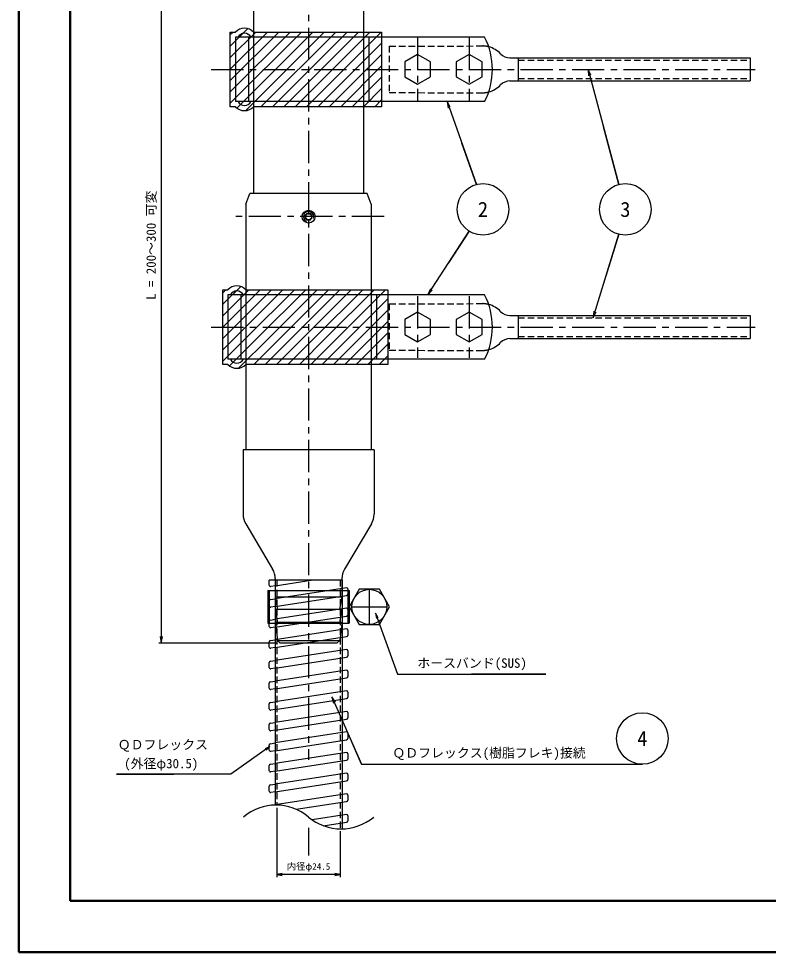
# Model space of a CAD drawing. Units: millimetres at full size, sheet at 1:1; details may follow other scales. Extents: x -850 to 1682, y -670 to 594.
# Drawn here: x -841 to -550.2, y 0 to 362.4 of the extents above; entities that cross this region are included whole.
import ezdxf
from ezdxf.enums import TextEntityAlignment as Align

# ---------------------------------------------------------------- set-up
doc = ezdxf.new("R2010")
doc.units = ezdxf.units.MM
doc.linetypes.add('USER1', pattern=[20, 12.5, -2.5, 2.5, -2.5])
doc.linetypes.add('USER2', pattern=[3.75, 2.5, -1.25])
for name, color, linetype, lineweight in [('D-BMK', 2, 'USER1', 25), ('D-BYP', 7, 'Continuous', 25), ('D-BYP-Strn', 7, 'USER2', 25), ('D-STR', 1, 'Continuous', 25), ('D-STR-DIM', 7, 'Continuous', 25), ('D-STR-HTXT', 7, 'Continuous', 25), ('D-TTL', 2, 'Continuous', 50), ('DIM', 7, 'Continuous', 25), ('DIMS', 11, 'Continuous', 25)]:
    doc.layers.add(name, color=color, linetype=linetype, lineweight=lineweight)
doc.styles.add('ＭＳ ゴシック', font='')
doc.styles.get('ＭＳ ゴシック').set_extended_font_data('MS Gothic')

# ---------------------------------------------------------------- blocks, each defined once
blk = doc.blocks.new('open_arrow')
at = {"color": 0, "linetype": 'Continuous', "lineweight": -2}
blk.add_lwpolyline([(7.5, 1.25), (0, 0), (7.5, -1.25)], dxfattribs=at)

msp = doc.modelspace()

# ---------------------------------------------------------------- linework, layer by layer
at = {"layer": 'D-BMK'}
for p, q in [((-728.556, 438.866), (-728.556, 74.727)), ((-686.256, 355.203), (-686.256, 330.203)), ((-666.256, 355.203), (-666.256, 331.195)), ((-686.256, 355.079), (-686.256, 332.247)), ((-666.256, 355.079), (-666.256, 330.203)), ((-766.354, 342.703), (-555.264, 342.703)), ((-699.256, 285.54), (-757.856, 285.54)), ((-686.256, 254.694), (-686.256, 230.687)), ((-666.256, 254.694), (-666.256, 230.687)), ((-766.354, 242.691), (-555.264, 242.691)), ((-728.556, 48.263), (-728.556, 37.589))]:
    msp.add_line(p, q, dxfattribs=at)
at = {"layer": 'D-BYP'}
for p, q in [((-749.906, 390.866), (-749.906, 294.54)), ((-707.206, 390.866), (-707.206, 294.54)), ((-647.256, 347.203), (-647.256, 338.203)), ((-752.856, 290.342), (-751.328, 294.54)), ((-705.784, 294.54), (-751.328, 294.54)), ((-704.256, 290.342), (-705.784, 294.54)), ((-752.856, 290.342), (-752.856, 195.04)), ((-704.256, 290.342), (-704.256, 195.04)), ((-729.278, 286.79), (-730, 285.54)), ((-727.835, 286.79), (-729.278, 286.79)), ((-727.113, 285.54), (-727.835, 286.79)), ((-730, 285.54), (-729.278, 284.29)), ((-729.278, 284.29), (-727.835, 284.29)), ((-727.835, 284.29), (-727.113, 285.54)), ((-647.256, 247.191), (-647.256, 238.191)), ((-708.043, 72.997), (-599.072, 72.997))]:
    msp.add_line(p, q, dxfattribs=at)
at = {"layer": 'D-BYP', "color": 4}
for p, q in [((-758.906, 351.678), (-752.07, 358.515)), ((-758.906, 356.098), (-757.801, 357.203)), ((-758.906, 347.259), (-748.962, 357.203)), ((-758.906, 342.839), (-744.543, 357.203)), ((-758.906, 338.42), (-740.123, 357.203)), ((-758.906, 334), (-735.704, 357.203)), ((-758.906, 329.581), (-731.284, 357.203)), ((-756.359, 327.709), (-726.865, 357.203)), ((-752.921, 326.727), (-722.446, 357.203)), ((-747.026, 328.203), (-718.026, 357.203)), ((-742.607, 328.203), (-713.607, 357.203)), ((-738.187, 328.203), (-709.187, 357.203)), ((-733.768, 328.203), (-704.768, 357.203)), ((-729.348, 328.203), (-700.348, 357.203)), ((-724.929, 328.203), (-700.206, 352.926)), ((-720.51, 328.203), (-700.206, 348.506)), ((-716.09, 328.203), (-700.206, 344.087)), ((-711.671, 328.203), (-700.206, 339.667)), ((-707.251, 328.203), (-700.206, 335.248)), ((-702.832, 328.203), (-700.206, 330.829)), ((-700.206, 328.203), (-749.906, 328.203)), ((-761.45, 251.907), (-754.893, 258.464)), ((-761.856, 255.92), (-761.45, 256.326)), ((-761.45, 256.326), (-760.586, 257.191)), ((-761.45, 247.487), (-751.747, 257.191)), ((-761.45, 243.068), (-747.328, 257.191)), ((-761.45, 238.649), (-742.908, 257.191)), ((-757.031, 238.649), (-738.489, 257.191)), ((-752.612, 238.649), (-734.07, 257.191)), ((-748.192, 238.649), (-729.65, 257.191)), ((-743.773, 238.649), (-725.231, 257.191)), ((-739.353, 238.649), (-720.811, 257.191)), ((-734.934, 238.649), (-716.392, 257.191)), ((-730.515, 238.649), (-711.972, 257.191)), ((-726.095, 238.649), (-707.553, 257.191)), ((-721.676, 238.649), (-703.134, 257.191)), ((-717.256, 238.649), (-698.714, 257.191)), ((-712.837, 238.649), (-697.806, 253.679)), ((-761.856, 251.501), (-761.45, 251.907)), ((-761.856, 247.082), (-761.45, 247.487)), ((-708.417, 238.649), (-697.806, 249.26)), ((-761.856, 242.662), (-761.45, 243.068)), ((-703.998, 238.649), (-697.806, 244.84)), ((-699.579, 238.649), (-697.806, 240.421)), ((-761.856, 238.243), (-761.45, 238.649)), ((-761.45, 234.229), (-757.031, 238.649)), ((-761.45, 229.81), (-752.612, 238.649)), ((-759.214, 227.626), (-748.192, 238.649)), ((-755.684, 226.738), (-743.773, 238.649)), ((-749.811, 228.191), (-739.353, 238.649)), ((-745.392, 228.191), (-734.934, 238.649)), ((-740.973, 228.191), (-730.515, 238.649)), ((-736.553, 228.191), (-726.095, 238.649)), ((-732.134, 228.191), (-721.676, 238.649)), ((-727.714, 228.191), (-717.256, 238.649)), ((-723.295, 228.191), (-712.837, 238.649)), ((-718.875, 228.191), (-708.417, 238.649)), ((-714.456, 228.191), (-703.998, 238.649)), ((-710.037, 228.191), (-699.579, 238.649)), ((-705.617, 228.191), (-697.806, 236.001)), ((-761.856, 233.823), (-761.45, 234.229)), ((-761.856, 229.404), (-761.45, 229.81)), ((-701.198, 228.191), (-697.806, 231.582)), ((-697.806, 228.191), (-752.856, 228.191))]:
    msp.add_line(p, q, dxfattribs=at)
at = {"layer": 'D-BYP', "linetype": 'USER2'}
for p, q in [((-740.806, 144.498), (-740.806, 57.134)), ((-716.306, 144.54), (-716.306, 47.881))]:
    msp.add_line(p, q, dxfattribs=at)
at = {"layer": 'D-BYP', "color": 3}
for p, q in [((-744.306, 140.397), (-712.806, 140.397)), ((-744.306, 140.397), (-744.306, 127.797)), ((-743.806, 140.397), (-743.806, 127.797)), ((-713.306, 140.397), (-713.306, 127.797)), ((-712.806, 140.397), (-712.806, 127.797)), ((-704.954, 127.297), (-704.954, 140.897)), ((-711.754, 134.097), (-698.154, 134.097)), ((-744.306, 127.797), (-712.806, 127.797))]:
    msp.add_line(p, q, dxfattribs=at)
at = {"layer": 'D-BYP', "color": 4}
for points in [[(-756.906, 328.203), (-758.906, 328.203), (-758.906, 357.203), (-756.906, 357.203)], [(-749.906, 357.203), (-700.206, 357.203), (-700.206, 328.203)], [(-759.856, 228.191), (-761.856, 228.191), (-761.856, 257.191), (-759.856, 257.191)], [(-752.856, 257.191), (-697.806, 257.191), (-697.806, 228.191)]]:
    msp.add_lwpolyline(points, dxfattribs=at)
at = {"layer": 'D-BYP', "color": 3}
msp.add_lwpolyline([(-701.028, 127.297), (-697.102, 134.097), (-701.028, 140.897), (-708.88, 140.897), (-712.806, 134.097), (-708.88, 127.297)], close=True, dxfattribs=at)
at = {"layer": 'D-BYP'}
for centre, radius in [((-660.892, 288.367), 10), ((-605.686, 288.367), 10), ((-728.556, 285.54), 2.5), ((-728.556, 285.54), 1.25), ((-599.072, 82.997), 10)]:
    msp.add_circle(centre, radius, dxfattribs=at)
at = {"layer": 'D-BYP', "color": 3}
msp.add_circle((-704.954, 134.097), 6.8, dxfattribs=at)
at = {"layer": 'D-BYP', "color": 4}
for centre, start, end in [((-753.406, 353.87), 43.60282, 136.39718), ((-753.406, 331.536), 223.60282, 316.39718), ((-756.356, 253.857), 43.60282, 136.39718), ((-756.356, 231.524), 223.60282, 316.39718)]:
    msp.add_arc(centre, 4.833, start, end, dxfattribs=at)
at = {"layer": 'D-BYP'}
for centre, start, end in [((-741.187, 37.596), 49.73386, 130.26614), ((-715.926, 67.418), 229.73386, 310.26614)]:
    msp.add_arc(centre, 19.541, start, end, dxfattribs=at)
at = {"layer": 'D-BYP-Strn'}
for p, q in [((-697.256, 351.703), (-661.006, 351.797)), ((-697.256, 351.703), (-697.256, 333.703)), ((-647.256, 346.303), (-557.256, 346.303)), ((-647.256, 339.103), (-557.256, 339.103)), ((-697.256, 333.703), (-661.006, 333.609)), ((-697.256, 251.691), (-661.006, 251.784)), ((-697.256, 251.691), (-697.256, 233.691)), ((-647.256, 246.291), (-557.256, 246.291)), ((-647.256, 239.091), (-557.256, 239.091)), ((-697.256, 233.691), (-661.006, 233.597))]:
    msp.add_line(p, q, dxfattribs=at)
for centre, start, end in [((-661.256, 341.8), 75.1117, 88.5679), ((-661.256, 343.606), 271.4321, 284.8883), ((-661.256, 241.787), 75.1117, 88.5679), ((-661.256, 243.594), 271.4321, 284.8883)]:
    msp.add_arc(centre, 10, start, end, dxfattribs=at)
at = {"layer": 'D-STR'}
for p, q in [((-660.256, 355.203), (-756.906, 355.203)), ((-756.906, 355.203), (-756.906, 330.203)), ((-751.906, 355.203), (-751.906, 330.203)), ((-705.206, 355.203), (-705.206, 330.203)), ((-650.45, 347.203), (-557.256, 347.203)), ((-557.256, 347.203), (-557.256, 338.203)), ((-650.45, 338.203), (-557.256, 338.203)), ((-660.256, 330.203), (-756.906, 330.203)), ((-660.256, 255.191), (-759.856, 255.191)), ((-759.856, 255.191), (-759.856, 230.191)), ((-754.856, 255.191), (-754.856, 230.191)), ((-702.256, 255.191), (-702.256, 230.191)), ((-650.45, 247.191), (-557.256, 247.191)), ((-557.256, 247.191), (-557.256, 238.191)), ((-650.45, 238.191), (-557.256, 238.191)), ((-660.256, 230.191), (-759.856, 230.191)), ((-741.556, 144.495), (-743.806, 144.488)), ((-743.806, 142.5), (-743.806, 144.488)), ((-741.556, 142.263), (-743.23, 142.005)), ((-741.556, 144.495), (-728.556, 144.54)), ((-741.556, 142.263), (-726.758, 144.54)), ((-741.556, 144.495), (-741.556, 57.134)), ((-713.806, 141.532), (-741.556, 137.263)), ((-728.556, 144.54), (-715.556, 144.54)), ((-715.556, 144.54), (-715.556, 47.88)), ((-741.556, 134.263), (-713.806, 138.532)), ((-713.306, 141.032), (-713.306, 139.032)), ((-743.806, 134.5), (-743.806, 136.488)), ((-743.382, 136.982), (-741.556, 137.263)), ((-741.556, 134.263), (-743.23, 134.005)), ((-713.806, 133.532), (-741.556, 129.263)), ((-741.556, 126.263), (-713.806, 130.532)), ((-713.306, 133.032), (-713.306, 131.032)), ((-743.806, 126.5), (-743.806, 128.488)), ((-743.382, 128.982), (-741.556, 129.263)), ((-741.556, 126.263), (-743.23, 126.005)), ((-713.806, 125.532), (-741.556, 121.263)), ((-713.306, 125.032), (-713.306, 123.032)), ((-743.806, 118.5), (-743.806, 120.488)), ((-743.382, 120.982), (-741.556, 121.263)), ((-741.556, 118.263), (-713.806, 122.532)), ((-741.556, 118.263), (-743.23, 118.005)), ((-713.806, 117.532), (-741.556, 113.263)), ((-713.306, 117.032), (-713.306, 115.032)), ((-743.806, 110.5), (-743.806, 112.488)), ((-743.382, 112.982), (-741.556, 113.263)), ((-741.556, 110.263), (-713.806, 114.532)), ((-741.556, 110.263), (-743.23, 110.005)), ((-713.806, 109.532), (-741.556, 105.263)), ((-713.306, 109.032), (-713.306, 107.032)), ((-743.382, 104.982), (-741.556, 105.263)), ((-741.556, 102.263), (-713.806, 106.532)), ((-743.806, 102.5), (-743.806, 104.488)), ((-741.556, 102.263), (-743.23, 102.005)), ((-713.806, 101.532), (-741.556, 97.263)), ((-741.556, 94.263), (-713.806, 98.532)), ((-713.306, 101.032), (-713.306, 99.032)), ((-743.806, 94.5), (-743.806, 96.488)), ((-743.382, 96.982), (-741.556, 97.263)), ((-741.556, 94.263), (-743.23, 94.005)), ((-713.806, 93.532), (-741.556, 89.263)), ((-713.306, 93.032), (-713.306, 91.032)), ((-743.806, 86.5), (-743.806, 88.488)), ((-743.382, 88.982), (-741.556, 89.263)), ((-741.556, 86.263), (-713.806, 90.532)), ((-741.556, 86.263), (-743.23, 86.005)), ((-713.806, 85.532), (-741.556, 81.263)), ((-713.306, 85.032), (-713.306, 83.032)), ((-743.806, 78.5), (-743.806, 80.488)), ((-743.382, 80.982), (-741.556, 81.263)), ((-741.556, 78.263), (-713.806, 82.532)), ((-741.556, 78.263), (-743.23, 78.005)), ((-713.806, 77.532), (-741.556, 73.263)), ((-713.306, 77.032), (-713.306, 75.032)), ((-743.806, 70.5), (-743.806, 72.488)), ((-743.382, 72.982), (-741.556, 73.263)), ((-741.556, 70.263), (-713.806, 74.532)), ((-741.556, 70.263), (-743.23, 70.005)), ((-713.806, 69.532), (-741.556, 65.263)), ((-713.306, 69.032), (-713.306, 67.032)), ((-743.382, 64.982), (-741.556, 65.263)), ((-741.556, 62.263), (-713.806, 66.532)), ((-743.806, 62.5), (-743.806, 64.488)), ((-741.556, 62.263), (-743.23, 62.005)), ((-713.806, 61.532), (-741.556, 57.263)), ((-733.398, 55.518), (-713.806, 58.532)), ((-713.306, 61.032), (-713.306, 59.032)), ((-742.813, 57.07), (-741.556, 57.263)), ((-713.806, 53.532), (-727.217, 51.469)), ((-713.306, 53.032), (-713.306, 51.032)), ((-722.843, 49.142), (-713.806, 50.532))]:
    msp.add_line(p, q, dxfattribs=at)
at = {"layer": 'D-STR', "color": 7}
for p, q in [((-703.156, 195.04), (-753.956, 195.04)), ((-753.956, 195.04), (-753.956, 170.04)), ((-703.156, 195.04), (-703.156, 170.04)), ((-752.936, 166.319), (-742.526, 148.76)), ((-704.176, 166.319), (-714.586, 148.76)), ((-741.506, 145.04), (-741.506, 144.54)), ((-715.606, 145.04), (-715.606, 144.54)), ((-741.506, 144.54), (-715.656, 144.54)), ((-741.456, 144.54), (-741.456, 138.04)), ((-715.656, 144.54), (-715.656, 138.04)), ((-715.606, 144.54), (-715.656, 144.54)), ((-741.456, 138.04), (-740.556, 133.04)), ((-741.456, 138.04), (-715.656, 138.04)), ((-715.656, 138.04), (-716.556, 133.04)), ((-741.372, 132.569), (-740.556, 128.04)), ((-716.556, 133.04), (-740.978, 133.04)), ((-716.135, 133.04), (-716.556, 133.04)), ((-715.741, 132.569), (-716.556, 128.04)), ((-741.406, 127.595), (-740.668, 121.033)), ((-716.556, 128.04), (-741.009, 128.04)), ((-716.104, 128.04), (-716.556, 128.04)), ((-715.706, 127.595), (-716.444, 121.033)), ((-740.668, 121.033), (-739.556, 120.04)), ((-740.668, 121.033), (-716.444, 121.033)), ((-717.556, 120.04), (-739.556, 120.04)), ((-716.444, 121.033), (-717.556, 120.04))]:
    msp.add_line(p, q, dxfattribs=at)
at = {"layer": 'D-STR'}
for points in [[(-686.256, 336.929), (-681.256, 339.816), (-681.256, 345.59), (-686.256, 348.476), (-691.256, 345.59), (-691.256, 339.816)], [(-666.256, 336.929), (-661.256, 339.816), (-661.256, 345.59), (-666.256, 348.476), (-671.256, 345.59), (-671.256, 339.816)], [(-686.256, 236.917), (-681.256, 239.804), (-681.256, 245.577), (-686.256, 248.464), (-691.256, 245.577), (-691.256, 239.804)], [(-666.256, 236.917), (-661.256, 239.804), (-661.256, 245.577), (-666.256, 248.464), (-671.256, 245.577), (-671.256, 239.804)]]:
    msp.add_lwpolyline(points, close=True, dxfattribs=at)
for centre, radius, start, end in [((-753.406, 353.87), 2.833, 28.07249, 151.92751), ((-684.798, 342.703), 27.542, 333.00853, 26.99147), ((-661.256, 341.8), 10, 43.91112, 75.1117), ((-650.45, 352.203), 5, 223.91112, 270), ((-650.45, 333.203), 5, 90, 136.08888), ((-661.256, 343.606), 10, 284.8883, 316.08888), ((-753.406, 331.536), 2.833, 208.07249, 331.92751), ((-756.356, 253.857), 2.833, 28.07249, 151.92751), ((-684.798, 242.691), 27.542, 333.00853, 26.99147), ((-661.256, 241.787), 10, 43.91112, 75.1117), ((-650.45, 252.191), 5, 223.91112, 270), ((-661.256, 243.594), 10, 284.8883, 316.08888), ((-650.45, 233.191), 5, 90, 136.08888), ((-756.356, 231.524), 2.833, 208.07249, 331.92751), ((-743.306, 142.5), 0.5, 180, 278.74616), ((-713.806, 141.032), 0.5, 360, 90), ((-713.806, 139.032), 0.5, 270, 360), ((-743.306, 136.488), 0.5, 98.74616, 180), ((-743.306, 134.5), 0.5, 180, 278.74616), ((-713.806, 133.032), 0.5, 360, 90), ((-713.806, 131.032), 0.5, 270, 360), ((-743.306, 128.488), 0.5, 98.74616, 180), ((-743.306, 126.5), 0.5, 180, 278.74616), ((-713.806, 125.032), 0.5, 360, 90), ((-743.306, 120.488), 0.5, 98.74616, 180), ((-713.806, 123.032), 0.5, 270, 360), ((-743.306, 118.5), 0.5, 180, 278.74616), ((-713.806, 117.032), 0.5, 360, 90), ((-743.306, 112.488), 0.5, 98.74616, 180), ((-713.806, 115.032), 0.5, 270, 360), ((-743.306, 110.5), 0.5, 180, 278.74616), ((-713.806, 109.032), 0.5, 360, 90), ((-713.806, 107.032), 0.5, 270, 360), ((-743.306, 104.488), 0.5, 98.74616, 180), ((-743.306, 102.5), 0.5, 180, 278.74616), ((-713.806, 101.032), 0.5, 360, 90), ((-713.806, 99.032), 0.5, 270, 360), ((-743.306, 96.488), 0.5, 98.74616, 180), ((-743.306, 94.5), 0.5, 180, 278.74616), ((-713.806, 93.032), 0.5, 360, 90), ((-713.806, 91.032), 0.5, 270, 360), ((-743.306, 88.488), 0.5, 98.74616, 180), ((-743.306, 86.5), 0.5, 180, 278.74616), ((-713.806, 85.032), 0.5, 360, 90), ((-743.306, 80.488), 0.5, 98.74616, 180), ((-713.806, 83.032), 0.5, 270, 360), ((-743.306, 78.5), 0.5, 180, 278.74616), ((-713.806, 77.032), 0.5, 360, 90), ((-743.306, 72.488), 0.5, 98.74616, 180), ((-713.806, 75.032), 0.5, 270, 360), ((-743.306, 70.5), 0.5, 180, 278.74616), ((-713.806, 69.032), 0.5, 360, 90), ((-713.806, 67.032), 0.5, 270, 360), ((-743.306, 64.488), 0.5, 98.74616, 180), ((-743.306, 62.5), 0.5, 180, 278.74616), ((-713.806, 61.032), 0.5, 360, 90), ((-713.806, 59.032), 0.5, 270, 360), ((-713.806, 53.032), 0.5, 360, 90), ((-713.806, 51.032), 0.5, 270, 360)]:
    msp.add_arc(centre, radius, start, end, dxfattribs=at)
at = {"layer": 'D-STR', "color": 7}
for centre, radius, start, end in [((-746.661, 170.04), 7.295, 180, 210.66188), ((-710.452, 170.04), 7.295, 329.33812, 0), ((-748.802, 145.04), 7.295, 0, 30.66188), ((-708.311, 145.04), 7.295, 149.33812, 180), ((-740.978, 132.64), 0.4, 90, 190.20397), ((-716.135, 132.64), 0.4, 349.79603, 90), ((-741.009, 127.64), 0.4, 90, 186.41879), ((-716.104, 127.64), 0.4, 353.58121, 90)]:
    msp.add_arc(centre, radius, start, end, dxfattribs=at)
at = {"layer": 'D-STR-DIM'}
for p, q in [((-740.806, 56.134), (-740.806, 29.213)), ((-716.306, 47.032), (-716.306, 29.213)), ((-716.306, 30.213), (-740.806, 30.213))]:
    msp.add_line(p, q, dxfattribs=at)
at = {"layer": 'D-STR-HTXT'}
for points in [[(-702.586, 131.595), (-694.08, 108.004), (-636.523, 108.004), (-665.302, 108.004)], [(-743.548, 79.827), (-758.73, 69.155), (-802.995, 69.155), (-780.862, 69.155)]]:
    msp.add_lwpolyline(points, dxfattribs=at)
at = {"layer": 'D-TTL'}
for points in [[(-841, 0), (0, 0), (0, 594), (-841, 594)], [(-821, 20), (-20, 20), (-20, 574), (-821, 574)]]:
    msp.add_lwpolyline(points, close=True, dxfattribs=at)
at = {"layer": 'DIM'}
for p, q in [((-785.688, 428.866), (-785.688, 120.04)), ((-740.556, 120.04), (-786.688, 120.04))]:
    msp.add_line(p, q, dxfattribs=at)
for points in [[(-620.159, 342.703), (-608.26, 298.03), (-614.209, 320.366)], [(-674.816, 330.203), (-663.466, 298.03), (-669.141, 314.116)], [(-682.297, 255.191), (-666.313, 279.964), (-674.305, 267.577)], [(-618.186, 246.291), (-608.192, 278.686), (-613.189, 262.488)], [(-719.473, 99.18), (-708.043, 72.997), (-713.758, 86.089)]]:
    msp.add_lwpolyline(points, dxfattribs=at)
at = {"layer": 'DIMS'}
msp.add_arc((-728.556, 285.54), 2.01, 337.5, 247.5, dxfattribs=at)

# ---------------------------------------------------------------- block references
at = {"layer": 'D-STR-DIM', "xscale": 0.267, "yscale": 0.267}
msp.add_blockref('open_arrow', (-740.806, 30.213), dxfattribs=at)
at = {"layer": 'D-STR-DIM', "xscale": 0.267, "yscale": 0.267, "rotation": 180}
msp.add_blockref('open_arrow', (-716.306, 30.213), dxfattribs=at)
at = {"layer": 'D-STR-HTXT', "xscale": 0.267, "yscale": 0.267}
for p, rotation in [((-702.586, 131.595), 289.8), ((-743.548, 79.827), 215.1)]:
    msp.add_blockref('open_arrow', p, dxfattribs=dict(at, rotation=rotation))
at = {"layer": 'DIM', "xscale": 0.333, "yscale": 0.333}
for p, rotation in [((-620.159, 342.703), 284.9), ((-674.816, 330.203), 289.4), ((-682.297, 255.191), 57.2), ((-618.186, 246.291), 72.9), ((-785.688, 120.04), 90), ((-719.473, 99.18), 293.6)]:
    msp.add_blockref('open_arrow', p, dxfattribs=dict(at, rotation=rotation))

# ---------------------------------------------------------------- texts
at = {"layer": 'D-BYP', "style": 'ＭＳ ゴシック'}
for s, p in [('2', (-660.892, 288.367)), ('3', (-605.686, 288.367)), ('4', (-599.072, 82.997))]:
    msp.add_text(s, height=5.865, dxfattribs=at).set_placement(p, align=Align.MIDDLE_CENTER)
for s, p in [('ホースバンド(SUS)', (-665.122, 109.336)), ('ＱＤフレックス(樹脂フレキ)接続', (-658.542, 74.491))]:
    msp.add_text(s, height=3.666, dxfattribs=at).set_placement(p, align=Align.BOTTOM_CENTER)
for s, p in [('ＱＤフレックス', (-802.574, 77.678)), (' (外径φ30.5)', (-802.574, 70.349))]:
    msp.add_text(s, height=3.666, dxfattribs=at).set_placement(p, align=Align.BOTTOM_LEFT)
at = {"layer": 'D-STR-DIM', "style": 'ＭＳ ゴシック'}
msp.add_text('内径φ24.5', height=2.566, dxfattribs=at).set_placement((-728.556, 33.336), align=Align.MIDDLE_CENTER)
at = {"layer": 'DIM', "style": 'ＭＳ ゴシック'}
msp.add_text('L = 200～300 可変', height=3.666, rotation=90, dxfattribs=at).set_placement((-789.645, 274.453), align=Align.MIDDLE_CENTER)

doc.saveas('drawing.dxf')
